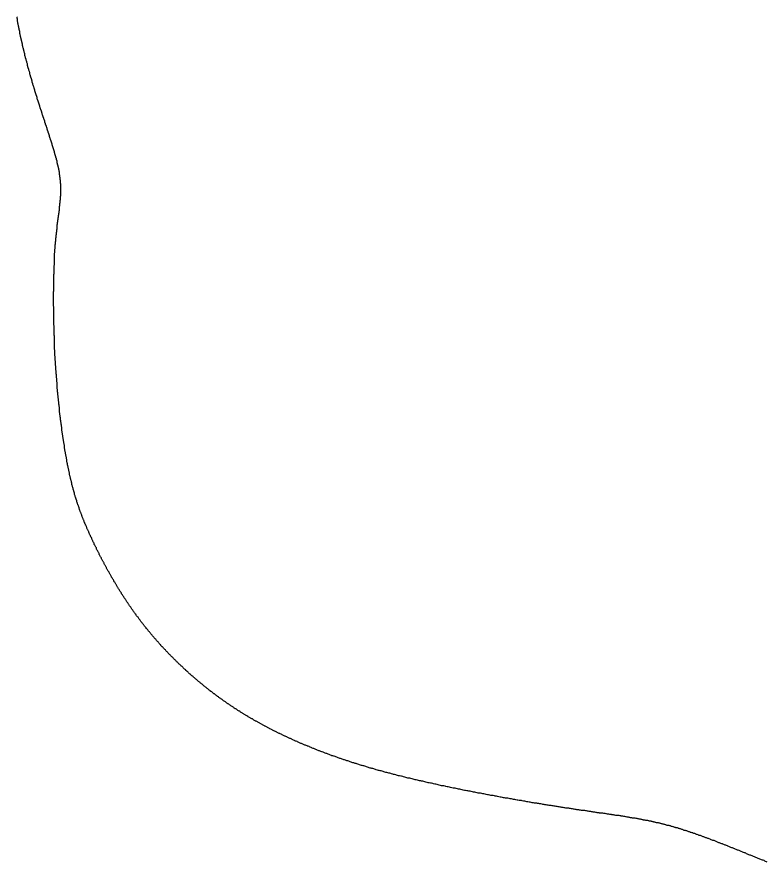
# Model space of a CAD drawing. Header units: millimetres. Extents: x 289 to 9778, y -894 to 6380.
# Drawn here: x 7140.49 to 7166.03, y 546.63 to 575.39 of the extents above; entities that cross this region are included whole.
import ezdxf

# ---------------------------------------------------------------- set-up
doc = ezdxf.new("R2010")
doc.units = ezdxf.units.MM

msp = doc.modelspace()

# ---------------------------------------------------------------- linework, layer by layer
msp.add_polyline3d([(7166.04, 546.628, 0), (7166.01, 546.638, 0), (7165.98, 546.648, 0), (7165.95, 546.658, 0), (7165.93, 546.678, 0), (7165.9, 546.688, 0), (7165.87, 546.698, 0), (7165.84, 546.708, 0), (7165.82, 546.718, 0), (7165.79, 546.728, 0), (7165.76, 546.738, 0), (7165.73, 546.748, 0), (7165.71, 546.758, 0), (7165.68, 546.768, 0), (7165.65, 546.788, 0), (7165.63, 546.798, 0), (7165.6, 546.808, 0), (7165.57, 546.818, 0), (7165.55, 546.828, 0), (7165.52, 546.838, 0), (7165.49, 546.848, 0), (7165.47, 546.858, 0), (7165.44, 546.868, 0), (7165.41, 546.878, 0), (7165.39, 546.888, 0), (7165.36, 546.898, 0), (7165.33, 546.908, 0), (7165.31, 546.928, 0), (7165.28, 546.938, 0), (7165.26, 546.948, 0), (7165.23, 546.958, 0), (7165.2, 546.968, 0), (7165.18, 546.978, 0), (7165.15, 546.988, 0), (7165.13, 546.998, 0), (7165.1, 547.008, 0), (7165.08, 547.018, 0), (7165.05, 547.028, 0), (7165.03, 547.038, 0), (7165, 547.048, 0), (7164.98, 547.058, 0), (7164.95, 547.068, 0), (7164.93, 547.078, 0), (7164.9, 547.088, 0), (7164.88, 547.098, 0), (7164.85, 547.108, 0), (7164.83, 547.118, 0), (7164.8, 547.128, 0), (7164.78, 547.138, 0), (7164.75, 547.148, 0), (7164.73, 547.158, 0), (7164.7, 547.168, 0), (7164.68, 547.178, 0), (7164.65, 547.188, 0), (7164.63, 547.198, 0), (7164.61, 547.208, 0), (7164.58, 547.218, 0), (7164.56, 547.228, 0), (7164.53, 547.238, 0), (7164.51, 547.248, 0), (7164.49, 547.248, 0), (7164.46, 547.258, 0), (7164.44, 547.268, 0), (7164.41, 547.278, 0), (7164.39, 547.288, 0), (7164.37, 547.298, 0), (7164.34, 547.308, 0), (7164.32, 547.318, 0), (7164.3, 547.328, 0), (7164.27, 547.338, 0), (7164.25, 547.348, 0), (7164.23, 547.358, 0), (7164.2, 547.358, 0), (7164.18, 547.368, 0), (7164.16, 547.378, 0), (7164.13, 547.388, 0), (7164.11, 547.398, 0), (7164.09, 547.408, 0), (7164.06, 547.418, 0), (7164.04, 547.428, 0), (7164.02, 547.428, 0), (7163.99, 547.438, 0), (7163.97, 547.448, 0), (7163.95, 547.458, 0), (7163.92, 547.468, 0), (7163.9, 547.478, 0), (7163.88, 547.488, 0), (7163.86, 547.488, 0), (7163.83, 547.498, 0), (7163.81, 547.508, 0), (7163.79, 547.518, 0), (7163.77, 547.528, 0), (7163.74, 547.528, 0), (7163.72, 547.538, 0), (7163.7, 547.548, 0), (7163.68, 547.558, 0), (7163.65, 547.568, 0), (7163.63, 547.568, 0), (7163.61, 547.578, 0), (7163.59, 547.588, 0), (7163.57, 547.598, 0), (7163.54, 547.598, 0), (7163.52, 547.608, 0), (7163.5, 547.618, 0), (7163.48, 547.628, 0), (7163.45, 547.638, 0), (7163.43, 547.638, 0), (7163.41, 547.648, 0), (7163.39, 547.658, 0), (7163.37, 547.658, 0), (7163.34, 547.668, 0), (7163.32, 547.678, 0), (7163.3, 547.688, 0), (7163.28, 547.688, 0), (7163.26, 547.698, 0), (7163.24, 547.708, 0), (7163.21, 547.708, 0), (7163.19, 547.718, 0), (7163.17, 547.728, 0), (7163.15, 547.738, 0), (7163.13, 547.738, 0), (7163.11, 547.748, 0), (7163.08, 547.758, 0), (7163.06, 547.758, 0), (7163.04, 547.768, 0), (7163.02, 547.768, 0), (7163, 547.778, 0), (7162.98, 547.788, 0), (7162.95, 547.788, 0), (7162.93, 547.798, 0), (7162.91, 547.808, 0), (7162.89, 547.808, 0), (7162.87, 547.818, 0), (7162.85, 547.828, 0), (7162.83, 547.828, 0), (7162.8, 547.838, 0), (7162.78, 547.838, 0), (7162.76, 547.848, 0), (7162.74, 547.858, 0), (7162.72, 547.858, 0), (7162.7, 547.868, 0), (7162.68, 547.868, 0), (7162.65, 547.878, 0), (7162.63, 547.878, 0), (7162.61, 547.888, 0), (7162.59, 547.898, 0), (7162.57, 547.898, 0), (7162.55, 547.908, 0), (7162.53, 547.908, 0), (7162.51, 547.918, 0), (7162.48, 547.918, 0), (7162.46, 547.928, 0), (7162.44, 547.928, 0), (7162.42, 547.938, 0), (7162.4, 547.938, 0), (7162.38, 547.948, 0), (7162.36, 547.948, 0), (7162.33, 547.958, 0), (7162.31, 547.958, 0), (7162.29, 547.968, 0), (7162.27, 547.968, 0), (7162.25, 547.978, 0), (7162.23, 547.978, 0), (7162.21, 547.988, 0), (7162.18, 547.988, 0), (7162.16, 547.998, 0), (7162.14, 547.998, 0), (7162.12, 548.008, 0), (7162.1, 548.008, 0), (7162.08, 548.018, 0), (7162.05, 548.018, 0), (7162.03, 548.018, 0), (7162.01, 548.028, 0), (7161.99, 548.028, 0), (7161.97, 548.038, 0), (7161.94, 548.038, 0), (7161.92, 548.048, 0), (7161.9, 548.048, 0), (7161.88, 548.058, 0), (7161.86, 548.058, 0), (7161.83, 548.058, 0), (7161.81, 548.068, 0), (7161.79, 548.068, 0), (7161.77, 548.078, 0), (7161.75, 548.078, 0), (7161.72, 548.088, 0), (7161.7, 548.088, 0), (7161.68, 548.088, 0), (7161.66, 548.098, 0), (7161.63, 548.098, 0), (7161.61, 548.108, 0), (7161.59, 548.108, 0), (7161.57, 548.108, 0), (7161.54, 548.118, 0), (7161.52, 548.118, 0), (7161.5, 548.128, 0), (7161.47, 548.128, 0), (7161.45, 548.128, 0), (7161.43, 548.138, 0), (7161.41, 548.138, 0), (7161.38, 548.138, 0), (7161.36, 548.148, 0), (7161.34, 548.148, 0), (7161.31, 548.158, 0), (7161.29, 548.158, 0), (7161.27, 548.158, 0), (7161.24, 548.168, 0), (7161.22, 548.168, 0), (7161.19, 548.178, 0), (7161.17, 548.178, 0), (7161.15, 548.178, 0), (7161.12, 548.188, 0), (7161.1, 548.188, 0), (7161.07, 548.188, 0), (7161.05, 548.198, 0), (7161.03, 548.198, 0), (7161, 548.208, 0), (7160.98, 548.208, 0), (7160.95, 548.208, 0), (7160.93, 548.218, 0), (7160.9, 548.218, 0), (7160.88, 548.218, 0), (7160.85, 548.228, 0), (7160.83, 548.228, 0), (7160.8, 548.238, 0), (7160.78, 548.238, 0), (7160.75, 548.238, 0), (7160.73, 548.248, 0), (7160.7, 548.248, 0), (7160.68, 548.248, 0), (7160.65, 548.258, 0), (7160.62, 548.258, 0), (7160.6, 548.258, 0), (7160.57, 548.268, 0), (7160.55, 548.268, 0), (7160.52, 548.278, 0), (7160.49, 548.278, 0), (7160.47, 548.278, 0), (7160.44, 548.288, 0), (7160.41, 548.288, 0), (7160.39, 548.298, 0), (7160.36, 548.298, 0), (7160.33, 548.298, 0), (7160.31, 548.308, 0), (7160.28, 548.308, 0), (7160.25, 548.308, 0), (7160.23, 548.318, 0), (7160.2, 548.318, 0), (7160.17, 548.328, 0), (7160.14, 548.328, 0), (7160.11, 548.328, 0), (7160.09, 548.338, 0), (7160.06, 548.338, 0), (7160.03, 548.348, 0), (7160, 548.348, 0), (7159.97, 548.348, 0), (7159.94, 548.358, 0), (7159.92, 548.358, 0), (7159.89, 548.368, 0), (7159.86, 548.368, 0), (7159.83, 548.378, 0), (7159.8, 548.378, 0), (7159.77, 548.378, 0), (7159.74, 548.388, 0), (7159.71, 548.388, 0), (7159.68, 548.398, 0), (7159.65, 548.398, 0), (7159.62, 548.408, 0), (7159.59, 548.408, 0), (7159.56, 548.408, 0), (7159.53, 548.418, 0), (7159.5, 548.418, 0), (7159.47, 548.428, 0), (7159.44, 548.428, 0), (7159.41, 548.438, 0), (7159.37, 548.438, 0), (7159.34, 548.448, 0), (7159.31, 548.448, 0), (7159.28, 548.458, 0), (7159.25, 548.458, 0), (7159.22, 548.468, 0), (7159.18, 548.468, 0), (7159.15, 548.478, 0), (7159.12, 548.478, 0), (7159.09, 548.488, 0), (7159.05, 548.488, 0), (7159.02, 548.498, 0), (7158.99, 548.498, 0), (7158.95, 548.508, 0), (7158.92, 548.508, 0), (7158.89, 548.518, 0), (7158.85, 548.518, 0), (7158.82, 548.528, 0), (7158.78, 548.528, 0), (7158.75, 548.538, 0), (7158.72, 548.538, 0), (7158.68, 548.548, 0), (7158.65, 548.548, 0), (7158.61, 548.558, 0), (7158.58, 548.568, 0), (7158.54, 548.568, 0), (7158.51, 548.578, 0), (7158.47, 548.578, 0), (7158.44, 548.588, 0), (7158.4, 548.588, 0), (7158.37, 548.598, 0), (7158.33, 548.608, 0), (7158.29, 548.608, 0), (7158.26, 548.618, 0), (7158.22, 548.618, 0), (7158.19, 548.628, 0), (7158.15, 548.628, 0), (7158.11, 548.638, 0), (7158.08, 548.648, 0), (7158.04, 548.648, 0), (7158, 548.658, 0), (7157.97, 548.668, 0), (7157.93, 548.668, 0), (7157.89, 548.678, 0), (7157.85, 548.678, 0), (7157.82, 548.688, 0), (7157.78, 548.698, 0), (7157.74, 548.698, 0), (7157.7, 548.708, 0), (7157.67, 548.718, 0), (7157.63, 548.718, 0), (7157.59, 548.728, 0), (7157.55, 548.738, 0), (7157.52, 548.738, 0), (7157.48, 548.748, 0), (7157.44, 548.758, 0), (7157.4, 548.758, 0), (7157.36, 548.768, 0), (7157.33, 548.778, 0), (7157.29, 548.778, 0), (7157.25, 548.788, 0), (7157.21, 548.798, 0), (7157.17, 548.798, 0), (7157.13, 548.808, 0), (7157.09, 548.818, 0), (7157.06, 548.818, 0), (7157.02, 548.828, 0), (7156.98, 548.838, 0), (7156.94, 548.838, 0), (7156.9, 548.848, 0), (7156.86, 548.858, 0), (7156.82, 548.868, 0), (7156.78, 548.868, 0), (7156.75, 548.878, 0), (7156.71, 548.888, 0), (7156.67, 548.888, 0), (7156.63, 548.898, 0), (7156.59, 548.908, 0), (7156.55, 548.918, 0), (7156.51, 548.918, 0), (7156.47, 548.928, 0), (7156.43, 548.938, 0), (7156.39, 548.948, 0), (7156.35, 548.948, 0), (7156.32, 548.958, 0), (7156.28, 548.968, 0), (7156.24, 548.978, 0), (7156.2, 548.978, 0), (7156.16, 548.988, 0), (7156.12, 548.998, 0), (7156.08, 549.008, 0), (7156.04, 549.008, 0), (7156, 549.018, 0), (7155.96, 549.028, 0), (7155.92, 549.038, 0), (7155.88, 549.038, 0), (7155.84, 549.048, 0), (7155.81, 549.058, 0), (7155.77, 549.068, 0), (7155.73, 549.068, 0), (7155.69, 549.078, 0), (7155.65, 549.088, 0), (7155.61, 549.098, 0), (7155.57, 549.108, 0), (7155.53, 549.108, 0), (7155.49, 549.118, 0), (7155.45, 549.128, 0), (7155.41, 549.138, 0), (7155.38, 549.148, 0), (7155.34, 549.148, 0), (7155.3, 549.158, 0), (7155.26, 549.168, 0), (7155.22, 549.178, 0), (7155.18, 549.188, 0), (7155.14, 549.188, 0), (7155.1, 549.198, 0), (7155.07, 549.208, 0), (7155.03, 549.218, 0), (7154.99, 549.228, 0), (7154.95, 549.228, 0), (7154.91, 549.238, 0), (7154.87, 549.248, 0), (7154.84, 549.258, 0), (7154.8, 549.268, 0), (7154.76, 549.278, 0), (7154.72, 549.278, 0), (7154.68, 549.288, 0), (7154.65, 549.298, 0), (7154.61, 549.308, 0), (7154.57, 549.318, 0), (7154.53, 549.328, 0), (7154.5, 549.328, 0), (7154.46, 549.338, 0), (7154.42, 549.348, 0), (7154.38, 549.358, 0), (7154.35, 549.368, 0), (7154.31, 549.378, 0), (7154.27, 549.378, 0), (7154.24, 549.388, 0), (7154.2, 549.398, 0), (7154.16, 549.408, 0), (7154.13, 549.418, 0), (7154.09, 549.428, 0), (7154.05, 549.428, 0), (7154.02, 549.438, 0), (7153.98, 549.448, 0), (7153.95, 549.458, 0), (7153.91, 549.468, 0), (7153.87, 549.478, 0), (7153.84, 549.488, 0), (7153.8, 549.488, 0), (7153.77, 549.498, 0), (7153.73, 549.508, 0), (7153.7, 549.518, 0), (7153.66, 549.528, 0), (7153.63, 549.538, 0), (7153.59, 549.548, 0), (7153.56, 549.548, 0), (7153.52, 549.558, 0), (7153.49, 549.568, 0), (7153.45, 549.578, 0), (7153.42, 549.588, 0), (7153.39, 549.598, 0), (7153.35, 549.608, 0), (7153.32, 549.608, 0), (7153.29, 549.618, 0), (7153.25, 549.628, 0), (7153.22, 549.638, 0), (7153.19, 549.648, 0), (7153.15, 549.658, 0), (7153.12, 549.668, 0), (7153.09, 549.678, 0), (7153.05, 549.678, 0), (7153.02, 549.688, 0), (7152.99, 549.698, 0), (7152.96, 549.708, 0), (7152.93, 549.718, 0), (7152.89, 549.728, 0), (7152.86, 549.738, 0), (7152.83, 549.748, 0), (7152.8, 549.748, 0), (7152.77, 549.758, 0), (7152.73, 549.768, 0), (7152.7, 549.778, 0), (7152.67, 549.788, 0), (7152.64, 549.798, 0), (7152.61, 549.808, 0), (7152.58, 549.818, 0), (7152.55, 549.828, 0), (7152.52, 549.828, 0), (7152.49, 549.838, 0), (7152.46, 549.848, 0), (7152.43, 549.858, 0), (7152.4, 549.868, 0), (7152.37, 549.878, 0), (7152.34, 549.888, 0), (7152.31, 549.898, 0), (7152.28, 549.908, 0), (7152.25, 549.918, 0), (7152.22, 549.918, 0), (7152.19, 549.928, 0), (7152.16, 549.938, 0), (7152.13, 549.948, 0), (7152.1, 549.958, 0), (7152.07, 549.968, 0), (7152.04, 549.978, 0), (7152.01, 549.988, 0), (7151.99, 549.998, 0), (7151.96, 550.008, 0), (7151.93, 550.008, 0), (7151.9, 550.018, 0), (7151.87, 550.028, 0), (7151.84, 550.038, 0), (7151.82, 550.048, 0), (7151.79, 550.058, 0), (7151.76, 550.068, 0), (7151.73, 550.078, 0), (7151.7, 550.088, 0), (7151.68, 550.098, 0), (7151.65, 550.108, 0), (7151.62, 550.108, 0), (7151.6, 550.118, 0), (7151.57, 550.128, 0), (7151.54, 550.138, 0), (7151.51, 550.148, 0), (7151.49, 550.158, 0), (7151.46, 550.168, 0), (7151.43, 550.178, 0), (7151.41, 550.188, 0), (7151.38, 550.198, 0), (7151.35, 550.208, 0), (7151.33, 550.218, 0), (7151.3, 550.228, 0), (7151.28, 550.228, 0), (7151.25, 550.238, 0), (7151.22, 550.248, 0), (7151.2, 550.258, 0), (7151.17, 550.268, 0), (7151.15, 550.278, 0), (7151.12, 550.288, 0), (7151.09, 550.298, 0), (7151.07, 550.308, 0), (7151.04, 550.318, 0), (7151.02, 550.328, 0), (7150.99, 550.338, 0), (7150.97, 550.348, 0), (7150.94, 550.358, 0), (7150.92, 550.368, 0), (7150.89, 550.378, 0), (7150.87, 550.378, 0), (7150.84, 550.388, 0), (7150.82, 550.398, 0), (7150.8, 550.408, 0), (7150.77, 550.418, 0), (7150.75, 550.428, 0), (7150.72, 550.438, 0), (7150.7, 550.448, 0), (7150.67, 550.458, 0), (7150.65, 550.468, 0), (7150.63, 550.478, 0), (7150.6, 550.488, 0), (7150.58, 550.498, 0), (7150.55, 550.508, 0), (7150.53, 550.518, 0), (7150.51, 550.528, 0), (7150.48, 550.538, 0), (7150.46, 550.548, 0), (7150.44, 550.558, 0), (7150.41, 550.568, 0), (7150.39, 550.578, 0), (7150.37, 550.588, 0), (7150.34, 550.598, 0), (7150.32, 550.608, 0), (7150.3, 550.608, 0), (7150.27, 550.618, 0), (7150.25, 550.628, 0), (7150.23, 550.638, 0), (7150.21, 550.648, 0), (7150.18, 550.658, 0), (7150.16, 550.668, 0), (7150.14, 550.678, 0), (7150.11, 550.688, 0), (7150.09, 550.698, 0), (7150.07, 550.708, 0), (7150.05, 550.718, 0), (7150.03, 550.728, 0), (7150, 550.738, 0), (7149.98, 550.748, 0), (7149.96, 550.758, 0), (7149.94, 550.768, 0), (7149.91, 550.778, 0), (7149.89, 550.788, 0), (7149.87, 550.798, 0), (7149.85, 550.808, 0), (7149.83, 550.818, 0), (7149.81, 550.828, 0), (7149.78, 550.838, 0), (7149.76, 550.848, 0), (7149.74, 550.858, 0), (7149.72, 550.868, 0), (7149.7, 550.878, 0), (7149.68, 550.888, 0), (7149.65, 550.898, 0), (7149.63, 550.908, 0), (7149.61, 550.918, 0), (7149.59, 550.928, 0), (7149.57, 550.938, 0), (7149.55, 550.948, 0), (7149.53, 550.958, 0), (7149.51, 550.968, 0), (7149.49, 550.978, 0), (7149.46, 550.988, 0), (7149.44, 550.998, 0), (7149.42, 551.008, 0), (7149.4, 551.018, 0), (7149.38, 551.028, 0), (7149.36, 551.038, 0), (7149.34, 551.048, 0), (7149.32, 551.058, 0), (7149.3, 551.068, 0), (7149.28, 551.078, 0), (7149.26, 551.088, 0), (7149.24, 551.098, 0), (7149.22, 551.108, 0), (7149.2, 551.118, 0), (7149.18, 551.128, 0), (7149.16, 551.138, 0), (7149.14, 551.148, 0), (7149.11, 551.158, 0), (7149.09, 551.178, 0), (7149.07, 551.188, 0), (7149.05, 551.198, 0), (7149.03, 551.208, 0), (7149.01, 551.218, 0), (7148.99, 551.228, 0), (7148.97, 551.238, 0), (7148.95, 551.248, 0), (7148.93, 551.258, 0), (7148.92, 551.268, 0), (7148.9, 551.278, 0), (7148.88, 551.288, 0), (7148.86, 551.298, 0), (7148.84, 551.308, 0), (7148.82, 551.318, 0), (7148.8, 551.328, 0), (7148.78, 551.338, 0), (7148.76, 551.358, 0), (7148.74, 551.368, 0), (7148.72, 551.378, 0), (7148.7, 551.388, 0), (7148.68, 551.398, 0), (7148.66, 551.408, 0), (7148.64, 551.418, 0), (7148.62, 551.428, 0), (7148.6, 551.438, 0), (7148.58, 551.448, 0), (7148.56, 551.458, 0), (7148.55, 551.468, 0), (7148.53, 551.488, 0), (7148.51, 551.498, 0), (7148.49, 551.508, 0), (7148.47, 551.518, 0), (7148.45, 551.528, 0), (7148.43, 551.538, 0), (7148.41, 551.548, 0), (7148.39, 551.558, 0), (7148.37, 551.568, 0), (7148.36, 551.588, 0), (7148.34, 551.598, 0), (7148.32, 551.608, 0), (7148.3, 551.618, 0), (7148.28, 551.628, 0), (7148.26, 551.638, 0), (7148.24, 551.648, 0), (7148.22, 551.658, 0), (7148.21, 551.678, 0), (7148.19, 551.688, 0), (7148.17, 551.698, 0), (7148.15, 551.708, 0), (7148.13, 551.718, 0), (7148.11, 551.728, 0), (7148.1, 551.748, 0), (7148.08, 551.758, 0), (7148.06, 551.768, 0), (7148.04, 551.778, 0), (7148.02, 551.788, 0), (7148, 551.798, 0), (7147.98, 551.818, 0), (7147.97, 551.828, 0), (7147.95, 551.838, 0), (7147.93, 551.848, 0), (7147.91, 551.858, 0), (7147.89, 551.868, 0), (7147.88, 551.888, 0), (7147.86, 551.898, 0), (7147.84, 551.908, 0), (7147.82, 551.918, 0), (7147.8, 551.928, 0), (7147.78, 551.948, 0), (7147.77, 551.958, 0), (7147.75, 551.968, 0), (7147.73, 551.978, 0), (7147.71, 551.998, 0), (7147.69, 552.008, 0), (7147.68, 552.018, 0), (7147.66, 552.028, 0), (7147.64, 552.038, 0), (7147.62, 552.058, 0), (7147.61, 552.068, 0), (7147.59, 552.078, 0), (7147.57, 552.088, 0), (7147.55, 552.108, 0), (7147.53, 552.118, 0), (7147.52, 552.128, 0), (7147.5, 552.138, 0), (7147.48, 552.158, 0), (7147.46, 552.168, 0), (7147.45, 552.178, 0), (7147.43, 552.188, 0), (7147.41, 552.208, 0), (7147.39, 552.218, 0), (7147.37, 552.228, 0), (7147.36, 552.248, 0), (7147.34, 552.258, 0), (7147.32, 552.268, 0), (7147.3, 552.288, 0), (7147.29, 552.298, 0), (7147.27, 552.308, 0), (7147.25, 552.318, 0), (7147.23, 552.338, 0), (7147.22, 552.348, 0), (7147.2, 552.358, 0), (7147.18, 552.378, 0), (7147.16, 552.388, 0), (7147.15, 552.398, 0), (7147.13, 552.418, 0), (7147.11, 552.428, 0), (7147.09, 552.438, 0), (7147.08, 552.458, 0), (7147.06, 552.468, 0), (7147.04, 552.478, 0), (7147.02, 552.498, 0), (7147.01, 552.508, 0), (7146.99, 552.528, 0), (7146.97, 552.538, 0), (7146.96, 552.548, 0), (7146.94, 552.568, 0), (7146.92, 552.578, 0), (7146.9, 552.588, 0), (7146.89, 552.608, 0), (7146.87, 552.618, 0), (7146.85, 552.638, 0), (7146.83, 552.648, 0), (7146.82, 552.658, 0), (7146.8, 552.678, 0), (7146.78, 552.688, 0), (7146.77, 552.708, 0), (7146.75, 552.718, 0), (7146.73, 552.738, 0), (7146.71, 552.748, 0), (7146.7, 552.758, 0), (7146.68, 552.778, 0), (7146.66, 552.788, 0), (7146.64, 552.808, 0), (7146.63, 552.818, 0), (7146.61, 552.838, 0), (7146.59, 552.848, 0), (7146.58, 552.868, 0), (7146.56, 552.878, 0), (7146.54, 552.898, 0), (7146.52, 552.908, 0), (7146.51, 552.918, 0), (7146.49, 552.938, 0), (7146.47, 552.948, 0), (7146.46, 552.968, 0), (7146.44, 552.978, 0), (7146.42, 552.998, 0), (7146.41, 553.008, 0), (7146.39, 553.028, 0), (7146.37, 553.038, 0), (7146.35, 553.058, 0), (7146.34, 553.068, 0), (7146.32, 553.088, 0), (7146.3, 553.108, 0), (7146.29, 553.118, 0), (7146.27, 553.138, 0), (7146.25, 553.148, 0), (7146.24, 553.168, 0), (7146.22, 553.178, 0), (7146.2, 553.198, 0), (7146.19, 553.208, 0), (7146.17, 553.228, 0), (7146.15, 553.238, 0), (7146.14, 553.258, 0), (7146.12, 553.278, 0), (7146.1, 553.288, 0), (7146.09, 553.308, 0), (7146.07, 553.318, 0), (7146.05, 553.338, 0), (7146.04, 553.348, 0), (7146.02, 553.368, 0), (7146, 553.388, 0), (7145.99, 553.398, 0), (7145.97, 553.418, 0), (7145.95, 553.428, 0), (7145.94, 553.448, 0), (7145.92, 553.468, 0), (7145.9, 553.478, 0), (7145.89, 553.498, 0), (7145.87, 553.508, 0), (7145.85, 553.528, 0), (7145.84, 553.548, 0), (7145.82, 553.558, 0), (7145.81, 553.578, 0), (7145.79, 553.598, 0), (7145.77, 553.608, 0), (7145.76, 553.628, 0), (7145.74, 553.648, 0), (7145.72, 553.658, 0), (7145.71, 553.678, 0), (7145.69, 553.688, 0), (7145.68, 553.708, 0), (7145.66, 553.728, 0), (7145.64, 553.738, 0), (7145.63, 553.758, 0), (7145.61, 553.778, 0), (7145.59, 553.798, 0), (7145.58, 553.808, 0), (7145.56, 553.828, 0), (7145.55, 553.848, 0), (7145.53, 553.858, 0), (7145.52, 553.878, 0), (7145.5, 553.898, 0), (7145.48, 553.908, 0), (7145.47, 553.928, 0), (7145.45, 553.948, 0), (7145.44, 553.958, 0), (7145.42, 553.978, 0), (7145.4, 553.998, 0), (7145.39, 554.018, 0), (7145.37, 554.028, 0), (7145.36, 554.048, 0), (7145.34, 554.068, 0), (7145.33, 554.088, 0), (7145.31, 554.098, 0), (7145.3, 554.118, 0), (7145.28, 554.138, 0), (7145.26, 554.158, 0), (7145.25, 554.168, 0), (7145.23, 554.188, 0), (7145.22, 554.208, 0), (7145.2, 554.228, 0), (7145.19, 554.238, 0), (7145.17, 554.258, 0), (7145.16, 554.278, 0), (7145.14, 554.298, 0), (7145.13, 554.308, 0), (7145.11, 554.328, 0), (7145.1, 554.348, 0), (7145.08, 554.368, 0), (7145.07, 554.388, 0), (7145.05, 554.398, 0), (7145.04, 554.418, 0), (7145.02, 554.438, 0), (7145.01, 554.458, 0), (7144.99, 554.478, 0), (7144.98, 554.488, 0), (7144.96, 554.508, 0), (7144.95, 554.528, 0), (7144.93, 554.548, 0), (7144.92, 554.568, 0), (7144.9, 554.578, 0), (7144.89, 554.598, 0), (7144.87, 554.618, 0), (7144.86, 554.638, 0), (7144.84, 554.658, 0), (7144.83, 554.678, 0), (7144.81, 554.688, 0), (7144.8, 554.708, 0), (7144.79, 554.728, 0), (7144.77, 554.748, 0), (7144.76, 554.768, 0), (7144.74, 554.788, 0), (7144.73, 554.808, 0), (7144.71, 554.818, 0), (7144.7, 554.838, 0), (7144.69, 554.858, 0), (7144.67, 554.878, 0), (7144.66, 554.898, 0), (7144.64, 554.918, 0), (7144.63, 554.938, 0), (7144.62, 554.958, 0), (7144.6, 554.968, 0), (7144.59, 554.988, 0), (7144.57, 555.008, 0), (7144.56, 555.028, 0), (7144.55, 555.048, 0), (7144.53, 555.068, 0), (7144.52, 555.088, 0), (7144.5, 555.108, 0), (7144.49, 555.128, 0), (7144.48, 555.138, 0), (7144.46, 555.158, 0), (7144.45, 555.178, 0), (7144.44, 555.198, 0), (7144.42, 555.218, 0), (7144.41, 555.238, 0), (7144.4, 555.258, 0), (7144.38, 555.278, 0), (7144.37, 555.298, 0), (7144.36, 555.318, 0), (7144.34, 555.338, 0), (7144.33, 555.348, 0), (7144.32, 555.368, 0), (7144.3, 555.388, 0), (7144.29, 555.408, 0), (7144.28, 555.428, 0), (7144.27, 555.448, 0), (7144.25, 555.468, 0), (7144.24, 555.488, 0), (7144.23, 555.508, 0), (7144.21, 555.528, 0), (7144.2, 555.548, 0), (7144.19, 555.568, 0), (7144.18, 555.588, 0), (7144.16, 555.608, 0), (7144.15, 555.618, 0), (7144.14, 555.638, 0), (7144.13, 555.658, 0), (7144.11, 555.678, 0), (7144.1, 555.698, 0), (7144.09, 555.718, 0), (7144.08, 555.738, 0), (7144.06, 555.758, 0), (7144.05, 555.778, 0), (7144.04, 555.798, 0), (7144.03, 555.818, 0), (7144.01, 555.838, 0), (7144, 555.858, 0), (7143.99, 555.878, 0), (7143.98, 555.898, 0), (7143.97, 555.918, 0), (7143.95, 555.928, 0), (7143.94, 555.948, 0), (7143.93, 555.968, 0), (7143.92, 555.988, 0), (7143.91, 556.008, 0), (7143.9, 556.028, 0), (7143.88, 556.048, 0), (7143.87, 556.068, 0), (7143.86, 556.088, 0), (7143.85, 556.108, 0), (7143.84, 556.128, 0), (7143.83, 556.148, 0), (7143.81, 556.168, 0), (7143.8, 556.188, 0), (7143.79, 556.208, 0), (7143.78, 556.228, 0), (7143.77, 556.238, 0), (7143.76, 556.258, 0), (7143.75, 556.278, 0), (7143.74, 556.298, 0), (7143.72, 556.318, 0), (7143.71, 556.338, 0), (7143.7, 556.358, 0), (7143.69, 556.378, 0), (7143.68, 556.398, 0), (7143.67, 556.418, 0), (7143.66, 556.438, 0), (7143.65, 556.458, 0), (7143.64, 556.478, 0), (7143.63, 556.498, 0), (7143.62, 556.508, 0), (7143.6, 556.528, 0), (7143.59, 556.548, 0), (7143.58, 556.568, 0), (7143.57, 556.588, 0), (7143.56, 556.608, 0), (7143.55, 556.628, 0), (7143.54, 556.648, 0), (7143.53, 556.668, 0), (7143.52, 556.688, 0), (7143.51, 556.708, 0), (7143.5, 556.718, 0), (7143.49, 556.738, 0), (7143.48, 556.758, 0), (7143.47, 556.778, 0), (7143.46, 556.798, 0), (7143.45, 556.818, 0), (7143.44, 556.838, 0), (7143.43, 556.858, 0), (7143.42, 556.868, 0), (7143.41, 556.888, 0), (7143.4, 556.908, 0), (7143.39, 556.928, 0), (7143.38, 556.948, 0), (7143.37, 556.968, 0), (7143.36, 556.988, 0), (7143.35, 557.008, 0), (7143.34, 557.018, 0), (7143.33, 557.038, 0), (7143.32, 557.058, 0), (7143.31, 557.078, 0), (7143.3, 557.098, 0), (7143.3, 557.118, 0), (7143.29, 557.128, 0), (7143.28, 557.148, 0), (7143.27, 557.168, 0), (7143.26, 557.188, 0), (7143.25, 557.208, 0), (7143.24, 557.228, 0), (7143.23, 557.238, 0), (7143.22, 557.258, 0), (7143.21, 557.278, 0), (7143.2, 557.298, 0), (7143.2, 557.318, 0), (7143.19, 557.328, 0), (7143.18, 557.348, 0), (7143.17, 557.368, 0), (7143.16, 557.388, 0), (7143.15, 557.408, 0), (7143.14, 557.418, 0), (7143.13, 557.438, 0), (7143.13, 557.458, 0), (7143.12, 557.478, 0), (7143.11, 557.488, 0), (7143.1, 557.508, 0), (7143.09, 557.528, 0), (7143.08, 557.548, 0), (7143.08, 557.558, 0), (7143.07, 557.578, 0), (7143.06, 557.598, 0), (7143.05, 557.618, 0), (7143.04, 557.628, 0), (7143.04, 557.648, 0), (7143.03, 557.668, 0), (7143.02, 557.678, 0), (7143.01, 557.698, 0), (7143, 557.718, 0), (7143, 557.738, 0), (7142.99, 557.748, 0), (7142.98, 557.768, 0), (7142.97, 557.788, 0), (7142.97, 557.798, 0), (7142.96, 557.818, 0), (7142.95, 557.838, 0), (7142.94, 557.848, 0), (7142.94, 557.868, 0), (7142.93, 557.888, 0), (7142.92, 557.898, 0), (7142.91, 557.918, 0), (7142.91, 557.938, 0), (7142.9, 557.948, 0), (7142.89, 557.968, 0), (7142.88, 557.988, 0), (7142.88, 557.998, 0), (7142.87, 558.018, 0), (7142.86, 558.038, 0), (7142.86, 558.048, 0), (7142.85, 558.068, 0), (7142.84, 558.088, 0), (7142.83, 558.098, 0), (7142.83, 558.118, 0), (7142.82, 558.138, 0), (7142.81, 558.148, 0), (7142.81, 558.168, 0), (7142.8, 558.178, 0), (7142.79, 558.198, 0), (7142.79, 558.218, 0), (7142.78, 558.228, 0), (7142.77, 558.248, 0), (7142.77, 558.268, 0), (7142.76, 558.278, 0), (7142.75, 558.298, 0), (7142.75, 558.308, 0), (7142.74, 558.328, 0), (7142.73, 558.348, 0), (7142.73, 558.358, 0), (7142.72, 558.378, 0), (7142.72, 558.398, 0), (7142.71, 558.408, 0), (7142.7, 558.428, 0), (7142.7, 558.438, 0), (7142.69, 558.458, 0), (7142.68, 558.478, 0), (7142.68, 558.488, 0), (7142.67, 558.508, 0), (7142.67, 558.528, 0), (7142.66, 558.538, 0), (7142.65, 558.558, 0), (7142.65, 558.568, 0), (7142.64, 558.588, 0), (7142.64, 558.608, 0), (7142.63, 558.618, 0), (7142.63, 558.638, 0), (7142.62, 558.658, 0), (7142.61, 558.668, 0), (7142.61, 558.688, 0), (7142.6, 558.708, 0), (7142.6, 558.718, 0), (7142.59, 558.738, 0), (7142.59, 558.748, 0), (7142.58, 558.768, 0), (7142.57, 558.788, 0), (7142.57, 558.798, 0), (7142.56, 558.818, 0), (7142.56, 558.838, 0), (7142.55, 558.848, 0), (7142.55, 558.868, 0), (7142.54, 558.888, 0), (7142.54, 558.898, 0), (7142.53, 558.918, 0), (7142.53, 558.938, 0), (7142.52, 558.948, 0), (7142.51, 558.968, 0), (7142.51, 558.988, 0), (7142.5, 558.998, 0), (7142.5, 559.018, 0), (7142.49, 559.038, 0), (7142.49, 559.048, 0), (7142.48, 559.068, 0), (7142.48, 559.088, 0), (7142.47, 559.108, 0), (7142.47, 559.118, 0), (7142.46, 559.138, 0), (7142.46, 559.158, 0), (7142.45, 559.168, 0), (7142.45, 559.188, 0), (7142.44, 559.208, 0), (7142.44, 559.228, 0), (7142.43, 559.238, 0), (7142.43, 559.258, 0), (7142.42, 559.278, 0), (7142.42, 559.298, 0), (7142.41, 559.308, 0), (7142.41, 559.328, 0), (7142.41, 559.348, 0), (7142.4, 559.368, 0), (7142.4, 559.378, 0), (7142.39, 559.398, 0), (7142.39, 559.418, 0), (7142.38, 559.438, 0), (7142.38, 559.448, 0), (7142.37, 559.468, 0), (7142.37, 559.488, 0), (7142.36, 559.508, 0), (7142.36, 559.528, 0), (7142.35, 559.548, 0), (7142.35, 559.558, 0), (7142.35, 559.578, 0), (7142.34, 559.598, 0), (7142.34, 559.618, 0), (7142.33, 559.638, 0), (7142.33, 559.658, 0), (7142.32, 559.668, 0), (7142.32, 559.688, 0), (7142.32, 559.708, 0), (7142.31, 559.728, 0), (7142.31, 559.748, 0), (7142.3, 559.768, 0), (7142.3, 559.788, 0), (7142.29, 559.808, 0), (7142.29, 559.828, 0), (7142.29, 559.848, 0), (7142.28, 559.858, 0), (7142.28, 559.878, 0), (7142.27, 559.898, 0), (7142.27, 559.918, 0), (7142.26, 559.938, 0), (7142.26, 559.958, 0), (7142.26, 559.978, 0), (7142.25, 559.998, 0), (7142.25, 560.018, 0), (7142.24, 560.038, 0), (7142.24, 560.058, 0), (7142.24, 560.078, 0), (7142.23, 560.098, 0), (7142.23, 560.118, 0), (7142.22, 560.138, 0), (7142.22, 560.158, 0), (7142.22, 560.178, 0), (7142.21, 560.208, 0), (7142.21, 560.228, 0), (7142.2, 560.248, 0), (7142.2, 560.268, 0), (7142.2, 560.288, 0), (7142.19, 560.308, 0), (7142.19, 560.328, 0), (7142.18, 560.348, 0), (7142.18, 560.368, 0), (7142.18, 560.398, 0), (7142.17, 560.418, 0), (7142.17, 560.438, 0), (7142.16, 560.458, 0), (7142.16, 560.478, 0), (7142.16, 560.498, 0), (7142.15, 560.518, 0), (7142.15, 560.548, 0), (7142.15, 560.568, 0), (7142.14, 560.588, 0), (7142.14, 560.608, 0), (7142.13, 560.638, 0), (7142.13, 560.658, 0), (7142.13, 560.678, 0), (7142.12, 560.698, 0), (7142.12, 560.718, 0), (7142.12, 560.748, 0), (7142.11, 560.768, 0), (7142.11, 560.788, 0), (7142.11, 560.818, 0), (7142.1, 560.838, 0), (7142.1, 560.858, 0), (7142.09, 560.878, 0), (7142.09, 560.908, 0), (7142.09, 560.928, 0), (7142.08, 560.948, 0), (7142.08, 560.978, 0), (7142.08, 560.998, 0), (7142.07, 561.018, 0), (7142.07, 561.048, 0), (7142.07, 561.068, 0), (7142.06, 561.088, 0), (7142.06, 561.118, 0), (7142.06, 561.138, 0), (7142.05, 561.168, 0), (7142.05, 561.188, 0), (7142.05, 561.208, 0), (7142.04, 561.238, 0), (7142.04, 561.258, 0), (7142.04, 561.278, 0), (7142.03, 561.308, 0), (7142.03, 561.328, 0), (7142.03, 561.358, 0), (7142.02, 561.378, 0), (7142.02, 561.408, 0), (7142.02, 561.428, 0), (7142.01, 561.448, 0), (7142.01, 561.478, 0), (7142.01, 561.498, 0), (7142, 561.528, 0), (7142, 561.548, 0), (7142, 561.578, 0), (7141.99, 561.598, 0), (7141.99, 561.628, 0), (7141.99, 561.648, 0), (7141.98, 561.678, 0), (7141.98, 561.698, 0), (7141.98, 561.728, 0), (7141.98, 561.748, 0), (7141.97, 561.778, 0), (7141.97, 561.798, 0), (7141.97, 561.828, 0), (7141.96, 561.848, 0), (7141.96, 561.878, 0), (7141.96, 561.898, 0), (7141.95, 561.928, 0), (7141.95, 561.948, 0), (7141.95, 561.978, 0), (7141.95, 561.998, 0), (7141.94, 562.028, 0), (7141.94, 562.058, 0), (7141.94, 562.078, 0), (7141.94, 562.108, 0), (7141.93, 562.128, 0), (7141.93, 562.158, 0), (7141.93, 562.178, 0), (7141.92, 562.208, 0), (7141.92, 562.238, 0), (7141.92, 562.258, 0), (7141.92, 562.288, 0), (7141.91, 562.308, 0), (7141.91, 562.338, 0), (7141.91, 562.368, 0), (7141.91, 562.388, 0), (7141.9, 562.418, 0), (7141.9, 562.438, 0), (7141.9, 562.468, 0), (7141.9, 562.498, 0), (7141.89, 562.518, 0), (7141.89, 562.548, 0), (7141.89, 562.568, 0), (7141.89, 562.598, 0), (7141.88, 562.628, 0), (7141.88, 562.648, 0), (7141.88, 562.678, 0), (7141.88, 562.708, 0), (7141.87, 562.728, 0), (7141.87, 562.758, 0), (7141.87, 562.788, 0), (7141.87, 562.808, 0), (7141.87, 562.838, 0), (7141.86, 562.868, 0), (7141.86, 562.888, 0), (7141.86, 562.918, 0), (7141.86, 562.948, 0), (7141.85, 562.968, 0), (7141.85, 562.998, 0), (7141.85, 563.028, 0), (7141.85, 563.048, 0), (7141.85, 563.078, 0), (7141.84, 563.108, 0), (7141.84, 563.128, 0), (7141.84, 563.158, 0), (7141.84, 563.188, 0), (7141.84, 563.208, 0), (7141.83, 563.238, 0), (7141.83, 563.268, 0), (7141.83, 563.288, 0), (7141.83, 563.318, 0), (7141.83, 563.348, 0), (7141.82, 563.368, 0), (7141.82, 563.398, 0), (7141.82, 563.428, 0), (7141.82, 563.448, 0), (7141.82, 563.478, 0), (7141.82, 563.508, 0), (7141.81, 563.528, 0), (7141.81, 563.558, 0), (7141.81, 563.588, 0), (7141.81, 563.618, 0), (7141.81, 563.638, 0), (7141.81, 563.668, 0), (7141.8, 563.698, 0), (7141.8, 563.718, 0), (7141.8, 563.748, 0), (7141.8, 563.778, 0), (7141.8, 563.798, 0), (7141.8, 563.828, 0), (7141.79, 563.858, 0), (7141.79, 563.888, 0), (7141.79, 563.908, 0), (7141.79, 563.938, 0), (7141.79, 563.968, 0), (7141.79, 563.988, 0), (7141.79, 564.018, 0), (7141.79, 564.048, 0), (7141.78, 564.068, 0), (7141.78, 564.098, 0), (7141.78, 564.128, 0), (7141.78, 564.158, 0), (7141.78, 564.178, 0), (7141.78, 564.208, 0), (7141.78, 564.238, 0), (7141.78, 564.258, 0), (7141.77, 564.288, 0), (7141.77, 564.318, 0), (7141.77, 564.338, 0), (7141.77, 564.368, 0), (7141.77, 564.398, 0), (7141.77, 564.418, 0), (7141.77, 564.448, 0), (7141.77, 564.478, 0), (7141.77, 564.498, 0), (7141.77, 564.528, 0), (7141.76, 564.558, 0), (7141.76, 564.578, 0), (7141.76, 564.608, 0), (7141.76, 564.638, 0), (7141.76, 564.658, 0), (7141.76, 564.688, 0), (7141.76, 564.718, 0), (7141.76, 564.738, 0), (7141.76, 564.768, 0), (7141.76, 564.798, 0), (7141.76, 564.818, 0), (7141.76, 564.848, 0), (7141.76, 564.878, 0), (7141.75, 564.898, 0), (7141.75, 564.928, 0), (7141.75, 564.948, 0), (7141.75, 564.978, 0), (7141.75, 565.008, 0), (7141.75, 565.028, 0), (7141.75, 565.058, 0), (7141.75, 565.088, 0), (7141.75, 565.108, 0), (7141.75, 565.138, 0), (7141.75, 565.158, 0), (7141.75, 565.188, 0), (7141.75, 565.208, 0), (7141.75, 565.238, 0), (7141.75, 565.268, 0), (7141.75, 565.288, 0), (7141.75, 565.318, 0), (7141.75, 565.338, 0), (7141.75, 565.368, 0), (7141.75, 565.388, 0), (7141.75, 565.418, 0), (7141.75, 565.448, 0), (7141.75, 565.468, 0), (7141.75, 565.498, 0), (7141.75, 565.518, 0), (7141.74, 565.548, 0), (7141.74, 565.568, 0), (7141.74, 565.598, 0), (7141.74, 565.618, 0), (7141.74, 565.648, 0), (7141.74, 565.668, 0), (7141.74, 565.698, 0), (7141.74, 565.718, 0), (7141.74, 565.748, 0), (7141.74, 565.768, 0), (7141.74, 565.798, 0), (7141.74, 565.818, 0), (7141.74, 565.838, 0), (7141.74, 565.868, 0), (7141.74, 565.888, 0), (7141.74, 565.918, 0), (7141.74, 565.938, 0), (7141.74, 565.968, 0), (7141.74, 565.988, 0), (7141.74, 566.008, 0), (7141.74, 566.038, 0), (7141.75, 566.058, 0), (7141.75, 566.088, 0), (7141.75, 566.108, 0), (7141.75, 566.128, 0), (7141.75, 566.158, 0), (7141.75, 566.178, 0), (7141.75, 566.198, 0), (7141.75, 566.228, 0), (7141.75, 566.248, 0), (7141.75, 566.268, 0), (7141.75, 566.298, 0), (7141.75, 566.318, 0), (7141.75, 566.338, 0), (7141.75, 566.368, 0), (7141.75, 566.388, 0), (7141.75, 566.408, 0), (7141.75, 566.428, 0), (7141.75, 566.458, 0), (7141.75, 566.478, 0), (7141.75, 566.498, 0), (7141.75, 566.518, 0), (7141.75, 566.548, 0), (7141.75, 566.568, 0), (7141.75, 566.588, 0), (7141.75, 566.608, 0), (7141.75, 566.628, 0), (7141.76, 566.648, 0), (7141.76, 566.678, 0), (7141.76, 566.698, 0), (7141.76, 566.718, 0), (7141.76, 566.738, 0), (7141.76, 566.758, 0), (7141.76, 566.778, 0), (7141.76, 566.798, 0), (7141.76, 566.818, 0), (7141.76, 566.848, 0), (7141.76, 566.868, 0), (7141.76, 566.888, 0), (7141.76, 566.908, 0), (7141.76, 566.928, 0), (7141.77, 566.948, 0), (7141.77, 566.968, 0), (7141.77, 566.988, 0), (7141.77, 567.008, 0), (7141.77, 567.028, 0), (7141.77, 567.048, 0), (7141.77, 567.068, 0), (7141.77, 567.088, 0), (7141.77, 567.108, 0), (7141.77, 567.128, 0), (7141.77, 567.148, 0), (7141.77, 567.158, 0), (7141.78, 567.178, 0), (7141.78, 567.198, 0), (7141.78, 567.218, 0), (7141.78, 567.238, 0), (7141.78, 567.258, 0), (7141.78, 567.278, 0), (7141.78, 567.288, 0), (7141.78, 567.308, 0), (7141.78, 567.328, 0), (7141.78, 567.348, 0), (7141.79, 567.368, 0), (7141.79, 567.378, 0), (7141.79, 567.398, 0), (7141.79, 567.418, 0), (7141.79, 567.438, 0), (7141.79, 567.448, 0), (7141.79, 567.468, 0), (7141.79, 567.488, 0), (7141.8, 567.508, 0), (7141.8, 567.518, 0), (7141.8, 567.538, 0), (7141.8, 567.558, 0), (7141.8, 567.568, 0), (7141.8, 567.588, 0), (7141.8, 567.598, 0), (7141.8, 567.618, 0), (7141.8, 567.638, 0), (7141.81, 567.648, 0), (7141.81, 567.668, 0), (7141.81, 567.688, 0), (7141.81, 567.698, 0), (7141.81, 567.718, 0), (7141.81, 567.728, 0), (7141.81, 567.748, 0), (7141.82, 567.758, 0), (7141.82, 567.778, 0), (7141.82, 567.788, 0), (7141.82, 567.808, 0), (7141.82, 567.818, 0), (7141.82, 567.838, 0), (7141.82, 567.848, 0), (7141.82, 567.868, 0), (7141.83, 567.878, 0), (7141.83, 567.898, 0), (7141.83, 567.908, 0), (7141.83, 567.928, 0), (7141.83, 567.938, 0), (7141.83, 567.948, 0), (7141.83, 567.968, 0), (7141.84, 567.978, 0), (7141.84, 567.998, 0), (7141.84, 568.008, 0), (7141.84, 568.018, 0), (7141.84, 568.038, 0), (7141.84, 568.048, 0), (7141.84, 568.058, 0), (7141.85, 568.078, 0), (7141.85, 568.088, 0), (7141.85, 568.098, 0), (7141.85, 568.118, 0), (7141.85, 568.128, 0), (7141.85, 568.138, 0), (7141.85, 568.148, 0), (7141.86, 568.168, 0), (7141.86, 568.178, 0), (7141.86, 568.188, 0), (7141.86, 568.208, 0), (7141.86, 568.218, 0), (7141.86, 568.228, 0), (7141.86, 568.238, 0), (7141.87, 568.248, 0), (7141.87, 568.268, 0), (7141.87, 568.278, 0), (7141.87, 568.288, 0), (7141.87, 568.298, 0), (7141.87, 568.318, 0), (7141.87, 568.328, 0), (7141.88, 568.338, 0), (7141.88, 568.348, 0), (7141.88, 568.358, 0), (7141.88, 568.368, 0), (7141.88, 568.378, 0), (7141.88, 568.398, 0), (7141.88, 568.408, 0), (7141.89, 568.418, 0), (7141.89, 568.428, 0), (7141.89, 568.438, 0), (7141.89, 568.448, 0), (7141.89, 568.458, 0), (7141.89, 568.468, 0), (7141.89, 568.478, 0), (7141.9, 568.498, 0), (7141.9, 568.508, 0), (7141.9, 568.518, 0), (7141.9, 568.528, 0), (7141.9, 568.538, 0), (7141.9, 568.548, 0), (7141.9, 568.558, 0), (7141.91, 568.568, 0), (7141.91, 568.578, 0), (7141.91, 568.588, 0), (7141.91, 568.598, 0), (7141.91, 568.608, 0), (7141.91, 568.618, 0), (7141.91, 568.628, 0), (7141.91, 568.638, 0), (7141.92, 568.648, 0), (7141.92, 568.658, 0), (7141.92, 568.668, 0), (7141.92, 568.678, 0), (7141.92, 568.688, 0), (7141.92, 568.698, 0), (7141.92, 568.708, 0), (7141.93, 568.718, 0), (7141.93, 568.728, 0), (7141.93, 568.738, 0), (7141.93, 568.748, 0), (7141.93, 568.758, 0), (7141.93, 568.768, 0), (7141.93, 568.778, 0), (7141.93, 568.778, 0), (7141.93, 568.788, 0), (7141.94, 568.798, 0), (7141.94, 568.808, 0), (7141.94, 568.818, 0), (7141.94, 568.828, 0), (7141.94, 568.838, 0), (7141.94, 568.848, 0), (7141.94, 568.858, 0), (7141.94, 568.868, 0), (7141.95, 568.868, 0), (7141.95, 568.878, 0), (7141.95, 568.888, 0), (7141.95, 568.898, 0), (7141.95, 568.908, 0), (7141.95, 568.918, 0), (7141.95, 568.928, 0), (7141.95, 568.938, 0), (7141.95, 568.938, 0), (7141.95, 568.948, 0), (7141.96, 568.958, 0), (7141.96, 568.968, 0), (7141.96, 568.978, 0), (7141.96, 568.988, 0), (7141.96, 568.998, 0), (7141.96, 568.998, 0), (7141.96, 569.008, 0), (7141.96, 569.018, 0), (7141.96, 569.028, 0), (7141.96, 569.038, 0), (7141.96, 569.048, 0), (7141.97, 569.048, 0), (7141.97, 569.058, 0), (7141.97, 569.068, 0), (7141.97, 569.078, 0), (7141.97, 569.088, 0), (7141.97, 569.088, 0), (7141.97, 569.098, 0), (7141.97, 569.108, 0), (7141.97, 569.118, 0), (7141.97, 569.128, 0), (7141.97, 569.128, 0), (7141.97, 569.138, 0), (7141.97, 569.148, 0), (7141.98, 569.158, 0), (7141.98, 569.168, 0), (7141.98, 569.168, 0), (7141.98, 569.178, 0), (7141.98, 569.188, 0), (7141.98, 569.198, 0), (7141.98, 569.198, 0), (7141.98, 569.208, 0), (7141.98, 569.218, 0), (7141.98, 569.228, 0), (7141.98, 569.238, 0), (7141.98, 569.238, 0), (7141.98, 569.248, 0), (7141.98, 569.258, 0), (7141.98, 569.268, 0), (7141.98, 569.268, 0), (7141.98, 569.278, 0), (7141.98, 569.288, 0), (7141.99, 569.298, 0), (7141.99, 569.298, 0), (7141.99, 569.308, 0), (7141.99, 569.318, 0), (7141.99, 569.328, 0), (7141.99, 569.328, 0), (7141.99, 569.338, 0), (7141.99, 569.348, 0), (7141.99, 569.358, 0), (7141.99, 569.358, 0), (7141.99, 569.368, 0), (7141.99, 569.378, 0), (7141.99, 569.388, 0), (7141.99, 569.388, 0), (7141.99, 569.398, 0), (7141.99, 569.408, 0), (7141.99, 569.418, 0), (7141.99, 569.418, 0), (7141.99, 569.428, 0), (7141.99, 569.438, 0), (7141.99, 569.438, 0), (7141.99, 569.448, 0), (7141.99, 569.458, 0), (7141.99, 569.468, 0), (7141.99, 569.468, 0), (7141.99, 569.478, 0), (7141.99, 569.488, 0), (7141.99, 569.498, 0), (7141.99, 569.498, 0), (7141.99, 569.508, 0), (7141.99, 569.518, 0), (7141.99, 569.518, 0), (7141.99, 569.528, 0), (7141.99, 569.538, 0), (7141.99, 569.548, 0), (7141.99, 569.548, 0), (7141.99, 569.558, 0), (7141.99, 569.568, 0), (7141.99, 569.568, 0), (7141.99, 569.578, 0), (7141.99, 569.588, 0), (7141.99, 569.598, 0), (7141.99, 569.598, 0), (7141.99, 569.608, 0), (7141.99, 569.618, 0), (7141.99, 569.618, 0), (7141.99, 569.628, 0), (7141.99, 569.638, 0), (7141.99, 569.648, 0), (7141.99, 569.648, 0), (7141.99, 569.658, 0), (7141.99, 569.668, 0), (7141.99, 569.668, 0), (7141.99, 569.678, 0), (7141.99, 569.688, 0), (7141.99, 569.698, 0), (7141.99, 569.698, 0), (7141.99, 569.708, 0), (7141.98, 569.718, 0), (7141.98, 569.718, 0), (7141.98, 569.728, 0), (7141.98, 569.738, 0), (7141.98, 569.748, 0), (7141.98, 569.748, 0), (7141.98, 569.758, 0), (7141.98, 569.768, 0), (7141.98, 569.768, 0), (7141.98, 569.778, 0), (7141.98, 569.788, 0), (7141.98, 569.798, 0), (7141.98, 569.798, 0), (7141.98, 569.808, 0), (7141.98, 569.818, 0), (7141.98, 569.818, 0), (7141.98, 569.828, 0), (7141.98, 569.838, 0), (7141.97, 569.838, 0), (7141.97, 569.848, 0), (7141.97, 569.858, 0), (7141.97, 569.868, 0), (7141.97, 569.868, 0), (7141.97, 569.878, 0), (7141.97, 569.888, 0), (7141.97, 569.898, 0), (7141.97, 569.898, 0), (7141.97, 569.908, 0), (7141.97, 569.918, 0), (7141.97, 569.918, 0), (7141.97, 569.928, 0), (7141.96, 569.938, 0), (7141.96, 569.948, 0), (7141.96, 569.948, 0), (7141.96, 569.958, 0), (7141.96, 569.968, 0), (7141.96, 569.968, 0), (7141.96, 569.978, 0), (7141.96, 569.988, 0), (7141.96, 569.998, 0), (7141.96, 569.998, 0), (7141.95, 570.008, 0), (7141.95, 570.018, 0), (7141.95, 570.028, 0), (7141.95, 570.028, 0), (7141.95, 570.038, 0), (7141.95, 570.048, 0), (7141.95, 570.058, 0), (7141.95, 570.058, 0), (7141.94, 570.068, 0), (7141.94, 570.078, 0), (7141.94, 570.088, 0), (7141.94, 570.088, 0), (7141.94, 570.098, 0), (7141.94, 570.108, 0), (7141.94, 570.118, 0), (7141.94, 570.118, 0), (7141.93, 570.128, 0), (7141.93, 570.138, 0), (7141.93, 570.148, 0), (7141.93, 570.148, 0), (7141.93, 570.158, 0), (7141.93, 570.168, 0), (7141.93, 570.178, 0), (7141.92, 570.178, 0), (7141.92, 570.188, 0), (7141.92, 570.198, 0), (7141.92, 570.208, 0), (7141.92, 570.208, 0), (7141.92, 570.218, 0), (7141.92, 570.228, 0), (7141.91, 570.238, 0), (7141.91, 570.248, 0), (7141.91, 570.248, 0), (7141.91, 570.258, 0), (7141.91, 570.268, 0), (7141.91, 570.278, 0), (7141.9, 570.288, 0), (7141.9, 570.288, 0), (7141.9, 570.298, 0), (7141.9, 570.308, 0), (7141.9, 570.318, 0), (7141.89, 570.328, 0), (7141.89, 570.328, 0), (7141.89, 570.338, 0), (7141.89, 570.348, 0), (7141.89, 570.358, 0), (7141.89, 570.368, 0), (7141.88, 570.368, 0), (7141.88, 570.378, 0), (7141.88, 570.388, 0), (7141.88, 570.398, 0), (7141.88, 570.408, 0), (7141.87, 570.408, 0), (7141.87, 570.418, 0), (7141.87, 570.428, 0), (7141.87, 570.438, 0), (7141.87, 570.448, 0), (7141.86, 570.458, 0), (7141.86, 570.458, 0), (7141.86, 570.468, 0), (7141.86, 570.478, 0), (7141.86, 570.488, 0), (7141.85, 570.498, 0), (7141.85, 570.508, 0), (7141.85, 570.518, 0), (7141.85, 570.518, 0), (7141.84, 570.528, 0), (7141.84, 570.538, 0), (7141.84, 570.548, 0), (7141.84, 570.558, 0), (7141.84, 570.568, 0), (7141.83, 570.578, 0), (7141.83, 570.578, 0), (7141.83, 570.588, 0), (7141.83, 570.598, 0), (7141.82, 570.608, 0), (7141.82, 570.618, 0), (7141.82, 570.628, 0), (7141.82, 570.638, 0), (7141.81, 570.648, 0), (7141.81, 570.658, 0), (7141.81, 570.668, 0), (7141.81, 570.668, 0), (7141.8, 570.678, 0), (7141.8, 570.688, 0), (7141.8, 570.698, 0), (7141.8, 570.708, 0), (7141.79, 570.718, 0), (7141.79, 570.728, 0), (7141.79, 570.738, 0), (7141.79, 570.748, 0), (7141.78, 570.758, 0), (7141.78, 570.768, 0), (7141.78, 570.778, 0), (7141.77, 570.788, 0), (7141.77, 570.788, 0), (7141.77, 570.798, 0), (7141.77, 570.808, 0), (7141.76, 570.818, 0), (7141.76, 570.828, 0), (7141.76, 570.838, 0), (7141.76, 570.848, 0), (7141.75, 570.858, 0), (7141.75, 570.868, 0), (7141.75, 570.878, 0), (7141.74, 570.888, 0), (7141.74, 570.898, 0), (7141.74, 570.908, 0), (7141.73, 570.918, 0), (7141.73, 570.928, 0), (7141.73, 570.938, 0), (7141.73, 570.948, 0), (7141.72, 570.958, 0), (7141.72, 570.968, 0), (7141.72, 570.978, 0), (7141.71, 570.988, 0), (7141.71, 570.998, 0), (7141.71, 571.008, 0), (7141.7, 571.018, 0), (7141.7, 571.028, 0), (7141.7, 571.038, 0), (7141.69, 571.048, 0), (7141.69, 571.058, 0), (7141.69, 571.068, 0), (7141.68, 571.078, 0), (7141.68, 571.088, 0), (7141.68, 571.098, 0), (7141.67, 571.118, 0), (7141.67, 571.128, 0), (7141.67, 571.138, 0), (7141.66, 571.148, 0), (7141.66, 571.158, 0), (7141.66, 571.168, 0), (7141.65, 571.178, 0), (7141.65, 571.188, 0), (7141.65, 571.198, 0), (7141.64, 571.208, 0), (7141.64, 571.218, 0), (7141.64, 571.228, 0), (7141.63, 571.248, 0), (7141.63, 571.258, 0), (7141.63, 571.268, 0), (7141.62, 571.278, 0), (7141.62, 571.288, 0), (7141.62, 571.298, 0), (7141.61, 571.308, 0), (7141.61, 571.318, 0), (7141.6, 571.338, 0), (7141.6, 571.348, 0), (7141.6, 571.358, 0), (7141.59, 571.368, 0), (7141.59, 571.378, 0), (7141.59, 571.388, 0), (7141.58, 571.398, 0), (7141.58, 571.418, 0), (7141.57, 571.428, 0), (7141.57, 571.438, 0), (7141.57, 571.448, 0), (7141.56, 571.458, 0), (7141.56, 571.478, 0), (7141.56, 571.488, 0), (7141.55, 571.498, 0), (7141.55, 571.508, 0), (7141.54, 571.518, 0), (7141.54, 571.538, 0), (7141.54, 571.548, 0), (7141.53, 571.558, 0), (7141.53, 571.568, 0), (7141.52, 571.578, 0), (7141.52, 571.598, 0), (7141.52, 571.608, 0), (7141.51, 571.618, 0), (7141.51, 571.628, 0), (7141.5, 571.648, 0), (7141.5, 571.658, 0), (7141.5, 571.668, 0), (7141.49, 571.678, 0), (7141.49, 571.698, 0), (7141.48, 571.708, 0), (7141.48, 571.718, 0), (7141.47, 571.728, 0), (7141.47, 571.748, 0), (7141.47, 571.758, 0), (7141.46, 571.768, 0), (7141.46, 571.788, 0), (7141.45, 571.798, 0), (7141.45, 571.808, 0), (7141.44, 571.818, 0), (7141.44, 571.838, 0), (7141.44, 571.848, 0), (7141.43, 571.858, 0), (7141.43, 571.878, 0), (7141.42, 571.888, 0), (7141.42, 571.898, 0), (7141.41, 571.918, 0), (7141.41, 571.928, 0), (7141.41, 571.938, 0), (7141.4, 571.958, 0), (7141.4, 571.968, 0), (7141.39, 571.978, 0), (7141.39, 571.998, 0), (7141.38, 572.008, 0), (7141.38, 572.018, 0), (7141.38, 572.038, 0), (7141.37, 572.048, 0), (7141.37, 572.058, 0), (7141.36, 572.078, 0), (7141.36, 572.088, 0), (7141.35, 572.098, 0), (7141.35, 572.118, 0), (7141.34, 572.128, 0), (7141.34, 572.148, 0), (7141.34, 572.158, 0), (7141.33, 572.168, 0), (7141.33, 572.188, 0), (7141.32, 572.198, 0), (7141.32, 572.218, 0), (7141.31, 572.228, 0), (7141.31, 572.238, 0), (7141.3, 572.258, 0), (7141.3, 572.268, 0), (7141.29, 572.278, 0), (7141.29, 572.298, 0), (7141.29, 572.308, 0), (7141.28, 572.328, 0), (7141.28, 572.338, 0), (7141.27, 572.358, 0), (7141.27, 572.368, 0), (7141.26, 572.378, 0), (7141.26, 572.398, 0), (7141.25, 572.408, 0), (7141.25, 572.428, 0), (7141.24, 572.438, 0), (7141.24, 572.448, 0), (7141.24, 572.468, 0), (7141.23, 572.478, 0), (7141.23, 572.498, 0), (7141.22, 572.508, 0), (7141.22, 572.528, 0), (7141.21, 572.538, 0), (7141.21, 572.558, 0), (7141.2, 572.568, 0), (7141.2, 572.578, 0), (7141.19, 572.598, 0), (7141.19, 572.608, 0), (7141.19, 572.628, 0), (7141.18, 572.638, 0), (7141.18, 572.658, 0), (7141.17, 572.668, 0), (7141.17, 572.688, 0), (7141.16, 572.698, 0), (7141.16, 572.718, 0), (7141.15, 572.728, 0), (7141.15, 572.748, 0), (7141.14, 572.758, 0), (7141.14, 572.778, 0), (7141.14, 572.788, 0), (7141.13, 572.798, 0), (7141.13, 572.818, 0), (7141.12, 572.828, 0), (7141.12, 572.848, 0), (7141.11, 572.858, 0), (7141.11, 572.878, 0), (7141.1, 572.888, 0), (7141.1, 572.908, 0), (7141.09, 572.918, 0), (7141.09, 572.938, 0), (7141.08, 572.948, 0), (7141.08, 572.968, 0), (7141.08, 572.978, 0), (7141.07, 572.998, 0), (7141.07, 573.008, 0), (7141.06, 573.028, 0), (7141.06, 573.038, 0), (7141.05, 573.058, 0), (7141.05, 573.068, 0), (7141.04, 573.088, 0), (7141.04, 573.098, 0), (7141.04, 573.118, 0), (7141.03, 573.128, 0), (7141.03, 573.148, 0), (7141.02, 573.158, 0), (7141.02, 573.178, 0), (7141.01, 573.198, 0), (7141.01, 573.208, 0), (7141, 573.228, 0), (7141, 573.238, 0), (7141, 573.258, 0), (7140.99, 573.268, 0), (7140.99, 573.288, 0), (7140.98, 573.298, 0), (7140.98, 573.318, 0), (7140.97, 573.328, 0), (7140.97, 573.348, 0), (7140.96, 573.358, 0), (7140.96, 573.378, 0), (7140.96, 573.388, 0), (7140.95, 573.408, 0), (7140.95, 573.418, 0), (7140.94, 573.438, 0), (7140.94, 573.448, 0), (7140.93, 573.468, 0), (7140.93, 573.488, 0), (7140.93, 573.498, 0), (7140.92, 573.518, 0), (7140.92, 573.528, 0), (7140.91, 573.548, 0), (7140.91, 573.558, 0), (7140.9, 573.578, 0), (7140.9, 573.588, 0), (7140.9, 573.608, 0), (7140.89, 573.618, 0), (7140.89, 573.638, 0), (7140.88, 573.648, 0), (7140.88, 573.668, 0), (7140.87, 573.678, 0), (7140.87, 573.698, 0), (7140.87, 573.718, 0), (7140.86, 573.728, 0), (7140.86, 573.748, 0), (7140.85, 573.758, 0), (7140.85, 573.778, 0), (7140.85, 573.788, 0), (7140.84, 573.808, 0), (7140.84, 573.818, 0), (7140.83, 573.838, 0), (7140.83, 573.848, 0), (7140.83, 573.868, 0), (7140.82, 573.878, 0), (7140.82, 573.898, 0), (7140.81, 573.918, 0), (7140.81, 573.928, 0), (7140.81, 573.948, 0), (7140.8, 573.958, 0), (7140.8, 573.978, 0), (7140.79, 573.988, 0), (7140.79, 574.008, 0), (7140.79, 574.018, 0), (7140.78, 574.038, 0), (7140.78, 574.048, 0), (7140.77, 574.068, 0), (7140.77, 574.078, 0), (7140.77, 574.098, 0), (7140.76, 574.108, 0), (7140.76, 574.128, 0), (7140.76, 574.138, 0), (7140.75, 574.158, 0), (7140.75, 574.168, 0), (7140.74, 574.188, 0), (7140.74, 574.198, 0), (7140.74, 574.218, 0), (7140.73, 574.238, 0), (7140.73, 574.248, 0), (7140.73, 574.268, 0), (7140.72, 574.278, 0), (7140.72, 574.298, 0), (7140.72, 574.308, 0), (7140.71, 574.328, 0), (7140.71, 574.338, 0), (7140.7, 574.358, 0), (7140.7, 574.368, 0), (7140.7, 574.388, 0), (7140.69, 574.398, 0), (7140.69, 574.418, 0), (7140.69, 574.428, 0), (7140.68, 574.448, 0), (7140.68, 574.458, 0), (7140.68, 574.478, 0), (7140.67, 574.488, 0), (7140.67, 574.498, 0), (7140.67, 574.518, 0), (7140.66, 574.528, 0), (7140.66, 574.548, 0), (7140.66, 574.558, 0), (7140.65, 574.578, 0), (7140.65, 574.588, 0), (7140.65, 574.608, 0), (7140.64, 574.618, 0), (7140.64, 574.638, 0), (7140.64, 574.648, 0), (7140.63, 574.668, 0), (7140.63, 574.678, 0), (7140.63, 574.698, 0), (7140.62, 574.708, 0), (7140.62, 574.718, 0), (7140.62, 574.738, 0), (7140.62, 574.748, 0), (7140.61, 574.768, 0), (7140.61, 574.778, 0), (7140.61, 574.798, 0), (7140.6, 574.808, 0), (7140.6, 574.818, 0), (7140.6, 574.838, 0), (7140.59, 574.848, 0), (7140.59, 574.868, 0), (7140.59, 574.878, 0), (7140.59, 574.898, 0), (7140.58, 574.908, 0), (7140.58, 574.918, 0), (7140.58, 574.938, 0), (7140.57, 574.948, 0), (7140.57, 574.968, 0), (7140.57, 574.978, 0), (7140.57, 574.988, 0), (7140.56, 575.008, 0), (7140.56, 575.018, 0), (7140.56, 575.038, 0), (7140.56, 575.048, 0), (7140.55, 575.058, 0), (7140.55, 575.078, 0), (7140.55, 575.088, 0), (7140.55, 575.098, 0), (7140.54, 575.118, 0), (7140.54, 575.128, 0), (7140.54, 575.138, 0), (7140.54, 575.158, 0), (7140.53, 575.168, 0), (7140.53, 575.188, 0), (7140.53, 575.198, 0), (7140.53, 575.208, 0), (7140.52, 575.228, 0), (7140.52, 575.238, 0), (7140.52, 575.248, 0), (7140.52, 575.268, 0), (7140.51, 575.278, 0), (7140.51, 575.288, 0), (7140.51, 575.298, 0), (7140.51, 575.318, 0), (7140.5, 575.328, 0), (7140.5, 575.338, 0), (7140.5, 575.358, 0), (7140.5, 575.368, 0), (7140.5, 575.378, 0), (7140.49, 575.388, 0)])

doc.saveas('drawing.dxf')
